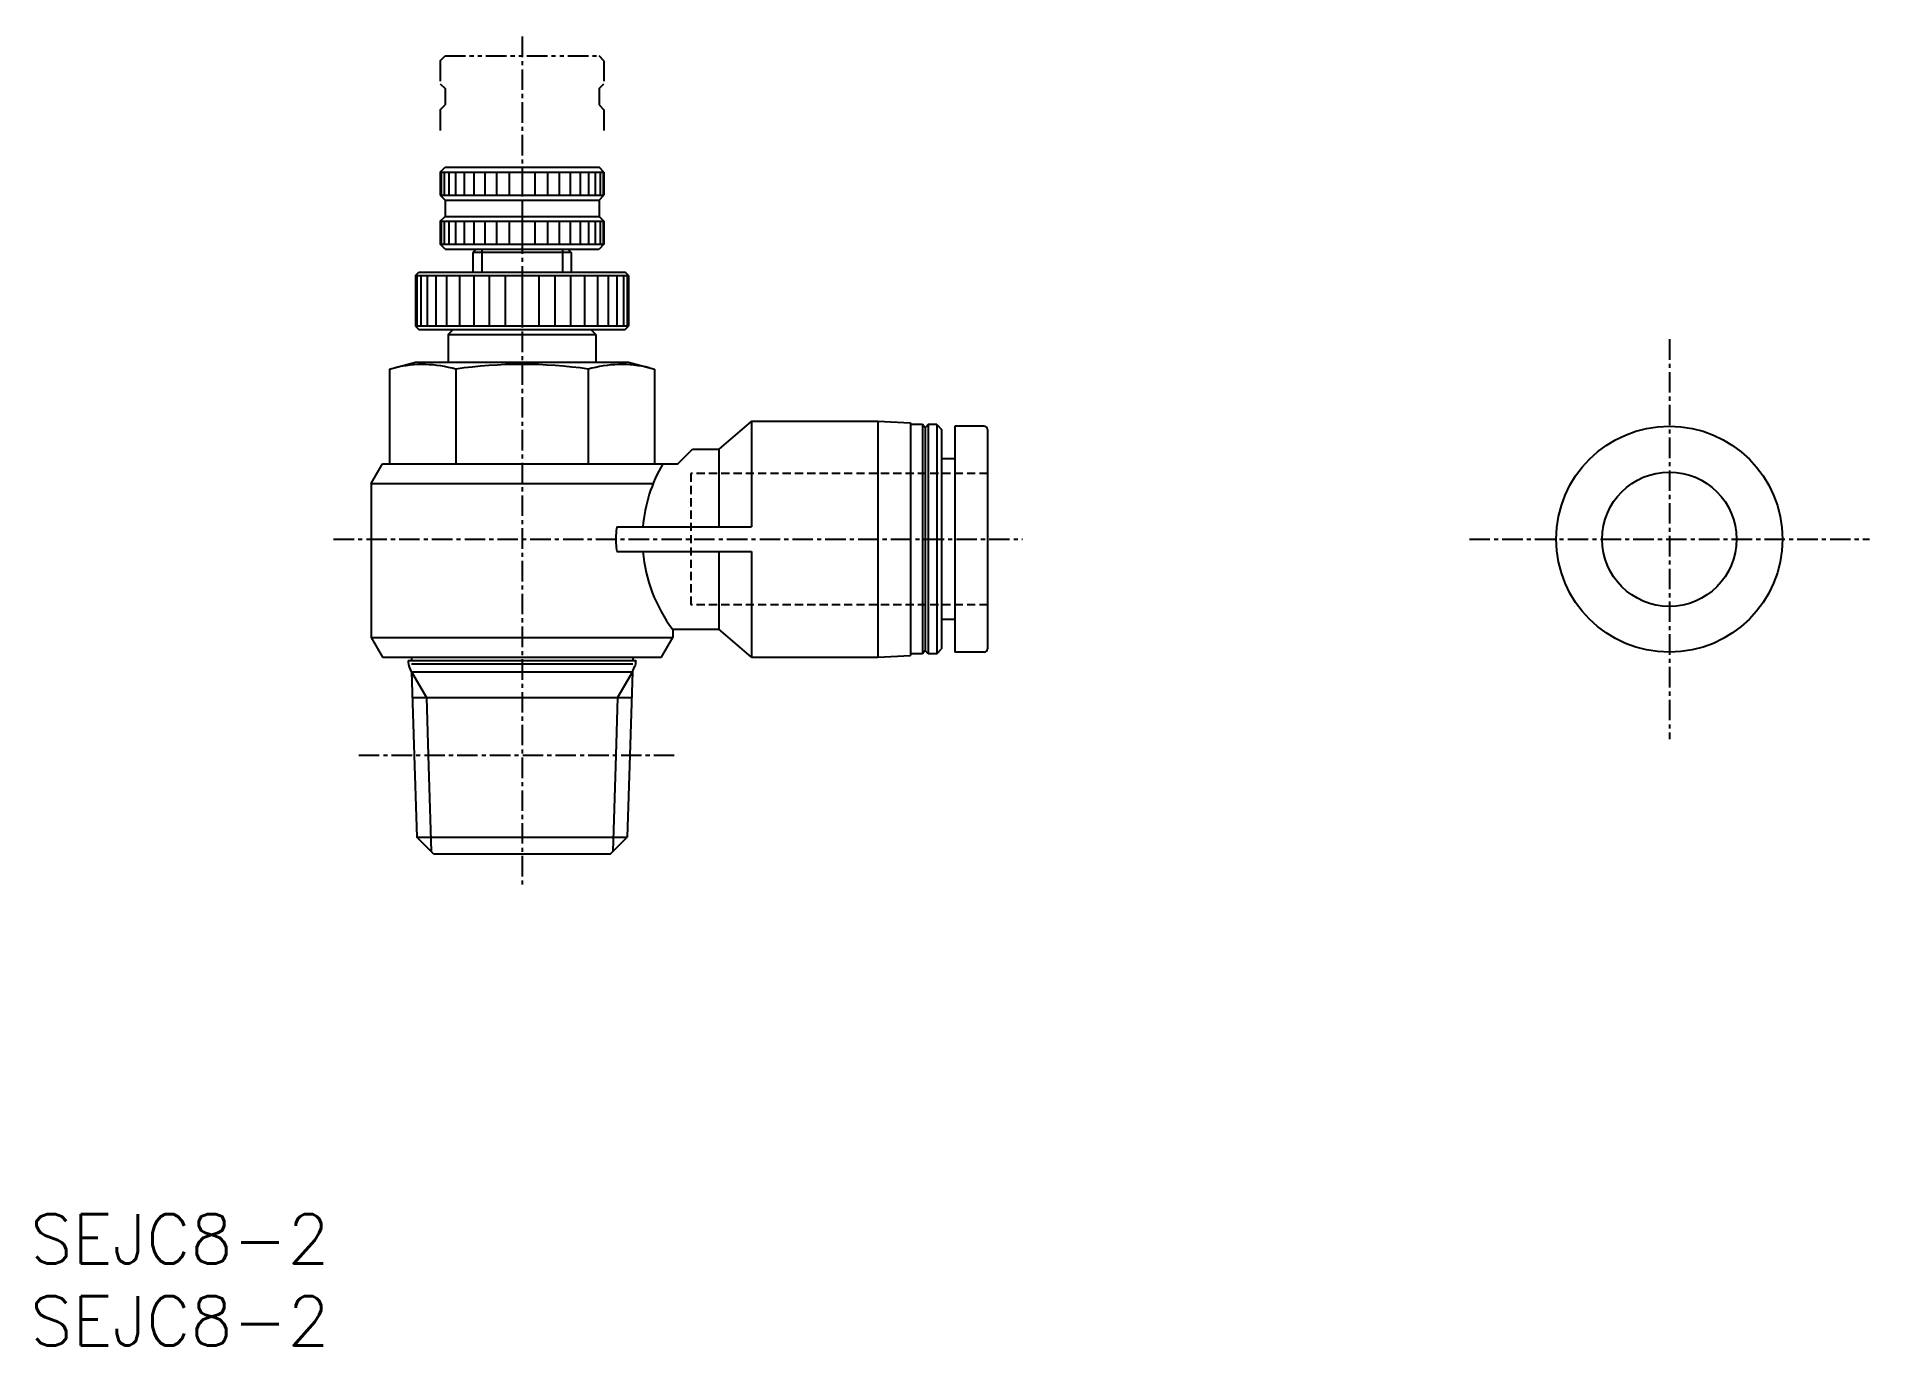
# Model space of a CAD drawing. Extents: x 0 to 112, y 0 to 80.
import ezdxf

# ---------------------------------------------------------------- set-up
doc = ezdxf.new("R2010")
doc.units = 0
for name, pattern in [('CENTER', [2, 1.25, -0.25, 0.25, -0.25]), ('DASHED', [0.75, 0.5, -0.25]), ('PHANTOM', [2.5, 1.25, -0.25, 0.25, -0.25, 0.25, -0.25])]:
    doc.linetypes.add(name, pattern=pattern)
doc.layers.get('0').update_dxf_attribs({"linetype": 'CONTINUOUS'})
doc.layers.add('CENTER', color=1, linetype='CENTER')
doc.styles.get("Standard").update_dxf_attribs({"font": 'txt.shx'})

# ---------------------------------------------------------------- blocks, each defined once
blk = doc.blocks.new('*U11')
at = {"color": 7, "linetype": 'CONTINUOUS'}
blk.add_text('SEJC8-2', height=3, dxfattribs=at).set_placement((0, 0))
blk = doc.blocks.new('*U12')
at = {"color": 7, "linetype": 'CONTINUOUS'}
blk.add_text('SEJC8-2', height=3, dxfattribs=at).set_placement((0, 5))

msp = doc.modelspace()

# ---------------------------------------------------------------- linework, layer by layer
at = {"color": 3, "linetype": 'PHANTOM'}
for p, q in [((25, 78.4), (25.3, 78.7)), ((25, 78.4), (25, 77)), ((25.3, 78.7), (34.7, 78.7)), ((35, 78.4), (34.7, 78.7)), ((35, 78.4), (35, 77)), ((25, 77), (25.3, 76.7)), ((25.3, 76.7), (25.3, 75.7)), ((34.7, 76.7), (35, 77)), ((34.7, 76.7), (34.7, 75.7)), ((25, 75.4), (25.3, 75.7)), ((25, 75.4), (25, 74)), ((34.7, 75.7), (35, 75.4)), ((35, 75.4), (35, 74))]:
    msp.add_line(p, q, dxfattribs=at)
at = {"color": 7, "linetype": 'CONTINUOUS'}
for p, q in [((25, 71.6), (25.3, 71.9)), ((25, 71.6), (35, 71.6)), ((25, 71.6), (25, 70.2)), ((25.06, 71.6), (25.06, 70.2)), ((25.24, 71.6), (25.24, 70.2)), ((25.3, 71.9), (34.7, 71.9)), ((25.54, 71.6), (25.54, 70.2)), ((25.95, 71.6), (25.95, 70.2)), ((26.46, 71.6), (26.46, 70.2)), ((27.06, 71.6), (27.06, 70.2)), ((27.73, 71.6), (27.73, 70.2)), ((28.45, 71.6), (28.45, 70.2)), ((29.22, 71.6), (29.22, 70.2)), ((30, 71.6), (30, 70.2)), ((30.78, 71.6), (30.78, 70.2)), ((31.55, 71.6), (31.55, 70.2)), ((32.27, 71.6), (32.27, 70.2)), ((32.94, 71.6), (32.94, 70.2)), ((33.54, 71.6), (33.54, 70.2)), ((34.05, 71.6), (34.05, 70.2)), ((34.46, 71.6), (34.46, 70.2)), ((35, 71.6), (34.7, 71.9)), ((34.76, 71.6), (34.76, 70.2)), ((34.94, 71.6), (34.94, 70.2)), ((35, 71.6), (35, 70.2)), ((25, 70.2), (35, 70.2)), ((25, 70.2), (25.3, 69.9)), ((25.3, 69.9), (34.7, 69.9)), ((25.3, 69.9), (25.3, 68.9)), ((34.7, 69.9), (35, 70.2)), ((34.7, 69.9), (34.7, 68.9)), ((25, 68.6), (25.3, 68.9)), ((25, 68.6), (25, 67.2)), ((25, 68.6), (35, 68.6)), ((25.06, 68.6), (25.06, 67.2)), ((25.24, 68.6), (25.24, 67.2)), ((25.3, 68.9), (34.7, 68.9)), ((25.54, 68.6), (25.54, 67.2)), ((25.95, 68.6), (25.95, 67.2)), ((26.46, 68.6), (26.46, 67.2)), ((27.06, 68.6), (27.06, 67.2)), ((27.73, 68.6), (27.73, 67.2)), ((28.45, 68.6), (28.45, 67.2)), ((29.22, 68.6), (29.22, 67.2)), ((30, 68.6), (30, 67.2)), ((30.78, 68.6), (30.78, 67.2)), ((31.55, 68.6), (31.55, 67.2)), ((32.27, 68.6), (32.27, 67.2)), ((32.94, 68.6), (32.94, 67.2)), ((33.54, 68.6), (33.54, 67.2)), ((34.05, 68.6), (34.05, 67.2)), ((34.46, 68.6), (34.46, 67.2)), ((34.7, 68.9), (35, 68.6)), ((34.76, 68.6), (34.76, 67.2)), ((34.94, 68.6), (34.94, 67.2)), ((35, 68.6), (35, 67.2)), ((25, 67.2), (35, 67.2)), ((25.3, 66.9), (25, 67.2)), ((35, 67.2), (34.7, 66.9)), ((25.3, 66.9), (34.7, 66.9)), ((27.2, 66.9), (27, 66.7)), ((33, 66.7), (27, 66.7)), ((27, 66.7), (27, 65.5)), ((27.54, 66.9), (27.54, 65.5)), ((32.46, 66.9), (32.46, 65.5)), ((32.8, 66.9), (33, 66.7)), ((33, 66.7), (33, 65.5)), ((23.5, 65.3), (23.7, 65.5)), ((23.5, 65.3), (23.5, 62.2)), ((23.5, 65.3), (36.5, 65.3)), ((23.58, 65.3), (23.58, 62.2)), ((23.7, 65.5), (36.3, 65.5)), ((23.82, 65.3), (23.82, 62.2)), ((24.21, 65.3), (24.21, 62.2)), ((24.74, 65.3), (24.74, 62.2)), ((25.4, 65.3), (25.4, 62.2)), ((26.18, 65.3), (26.18, 62.2)), ((27.05, 65.3), (27.05, 62.2)), ((27.99, 65.3), (27.99, 62.2)), ((28.98, 65.3), (28.98, 62.2)), ((30, 65.3), (30, 62.2)), ((31.02, 65.3), (31.02, 62.2)), ((32.01, 65.3), (32.01, 62.2)), ((32.95, 65.3), (32.95, 62.2)), ((33.82, 65.3), (33.82, 62.2)), ((34.6, 65.3), (34.6, 62.2)), ((35.26, 65.3), (35.26, 62.2)), ((35.79, 65.3), (35.79, 62.2)), ((36.18, 65.3), (36.18, 62.2)), ((36.5, 65.3), (36.3, 65.5)), ((36.42, 65.3), (36.42, 62.2)), ((36.5, 65.3), (36.5, 62.2)), ((36.5, 62.2), (23.5, 62.2)), ((23.5, 62.2), (23.7, 62)), ((23.7, 62), (36.3, 62)), ((25.5, 61.7), (25.8, 62)), ((25.5, 61.7), (34.5, 61.7)), ((25.5, 61.7), (25.5, 60)), ((34.5, 61.7), (34.2, 62)), ((34.5, 61.7), (34.5, 60)), ((36.3, 62), (36.5, 62.2)), ((21.92, 59.58), (23.5, 60)), ((21.92, 59.58), (21.92, 53.8)), ((23.5, 60), (36.5, 60)), ((25.96, 59.58), (25.96, 53.8)), ((34.04, 59.58), (34.04, 53.8)), ((36.5, 60), (38.08, 59.58)), ((38.08, 59.58), (38.08, 53.8)), ((44, 56.4), (42, 54.7)), ((44, 56.4), (51.7, 56.4)), ((44, 56.4), (44, 49.95)), ((51.7, 56.4), (51.7, 42)), ((51.7, 56.4), (53.7, 56.3)), ((53.7, 56.3), (53.7, 42.1)), ((54.43, 56.2), (53.7, 56.2)), ((54.43, 56.2), (54.43, 42.2)), ((54.6, 56), (54.43, 56.2)), ((54.78, 56.2), (54.6, 56)), ((54.6, 56), (54.6, 42.4)), ((54.78, 56.2), (54.78, 42.2)), ((55.3, 56.2), (54.78, 56.2)), ((55.3, 56.2), (55.3, 42.2)), ((55.3, 56.2), (55.6, 55.9)), ((58.2, 56.1), (56.4, 56.1)), ((56.4, 56.1), (56.4, 42.3)), ((55.6, 55.9), (55.6, 42.5)), ((58.4, 55.9), (58.4, 42.5)), ((20.8, 52.6), (21.49, 53.8)), ((21.49, 53.8), (39.5, 53.8)), ((39.5, 53.8), (40.4, 54.7)), ((40.4, 54.7), (42, 54.7)), ((42, 54.7), (42, 49.95)), ((56.4, 54.1), (55.6, 54.1)), ((20.8, 52.6), (38, 52.6)), ((20.8, 52.6), (20.8, 43.2)), ((35.78, 49.95), (44, 49.95)), ((35.78, 48.45), (44, 48.45)), ((42, 48.45), (42, 43.7)), ((44, 48.45), (44, 42)), ((39.2, 43.7), (39.2, 43.2)), ((39.2, 43.7), (42, 43.7)), ((44, 42), (42, 43.7)), ((56.4, 44.3), (55.6, 44.3)), ((20.8, 43.2), (21.49, 42)), ((20.8, 43.2), (39.2, 43.2)), ((38.51, 42), (39.2, 43.2)), ((55.3, 42.2), (55.6, 42.5)), ((21.49, 42), (38.51, 42)), ((23.05, 41.8), (36.95, 41.8)), ((23.05, 41.8), (23.05, 41.75)), ((23.26, 41.1), (23.11, 41.46)), ((23.25, 42), (23.25, 41.8)), ((23.25, 41.6), (36.75, 41.6)), ((36.74, 41.1), (36.89, 41.46)), ((36.75, 42), (36.75, 41.8)), ((36.95, 41.8), (36.95, 41.75)), ((44, 42), (51.7, 42)), ((51.7, 42), (53.7, 42.1)), ((54.43, 42.2), (53.7, 42.2)), ((54.6, 42.4), (54.43, 42.2)), ((54.78, 42.2), (54.6, 42.4)), ((55.3, 42.2), (54.78, 42.2)), ((58.2, 42.3), (56.4, 42.3)), ((23.26, 41.1), (36.74, 41.1)), ((23.26, 41.1), (23.42, 36.01)), ((23.26, 41.1), (24.17, 39.53)), ((36.74, 41.1), (35.83, 39.53)), ((36.74, 41.1), (36.58, 36.01)), ((23.31, 39.53), (36.69, 39.53)), ((24.17, 39.53), (24.28, 36.01)), ((35.83, 39.53), (35.72, 36.01)), ((23.42, 36.01), (23.58, 31.02)), ((24.28, 36.01), (24.46, 30.14)), ((35.72, 36.01), (35.54, 30.14)), ((36.58, 36.01), (36.42, 31.02)), ((23.58, 31.02), (36.42, 31.02)), ((24.6, 30), (23.58, 31.02)), ((35.4, 30), (36.42, 31.02)), ((24.6, 30), (35.4, 30))]:
    msp.add_line(p, q, dxfattribs=at)
at = {"color": 3, "linetype": 'DASHED'}
for p, q in [((58.4, 53.2), (40.3, 53.2)), ((40.3, 53.2), (40.3, 45.2)), ((58.4, 45.2), (40.3, 45.2))]:
    msp.add_line(p, q, dxfattribs=at)
at = {"color": 7, "linetype": 'CONTINUOUS'}
msp.add_lwpolyline([(35.78, 49.95, 0.021508), (35.73, 49.45, 0.021857), (35.73, 48.95, 0.02151), (35.78, 48.45)], format="xyb", dxfattribs=at)
for radius in [6.9, 4.1]:
    msp.add_circle((100, 49.2), radius, dxfattribs=at)
for centre, radius, start, end in [((23.94, 52.68), 7.18, 73.6571, 103.6571), ((30, 31.58), 28.29, 81.7868, 98.2132), ((36.06, 52.68), 7.18, 76.3429, 106.3429), ((58.2, 55.9), 0.2, 0, 90), ((46.42, 49.2), 9.08, 149.5504, 175.2604), ((46.42, 49.2), 9.08, 184.7396, 217.2959), ((58.2, 42.5), 0.2, 270, 0), ((23.85, 41.75), 0.8, 180, 201.8014), ((36.15, 41.75), 0.8, 338.1986, 0)]:
    msp.add_arc(centre, radius, start, end, dxfattribs=at)
at = {"layer": 'CENTER', "color": 1, "linetype": 'CENTER'}
for p, q in [((30, 79.87), (30, 28)), ((100, 61.4), (100, 37)), ((18.5, 49.2), (60.54, 49.2)), ((87.8, 49.2), (112.2, 49.2)), ((20.04, 36.01), (39.3, 36.01))]:
    msp.add_line(p, q, dxfattribs=at)

# ---------------------------------------------------------------- block references
at = {"color": 7, "linetype": 'CONTINUOUS'}
for name in ['*U12', '*U11']:
    msp.add_blockref(name, (0, 0), dxfattribs=at)

doc.saveas('drawing.dxf')
